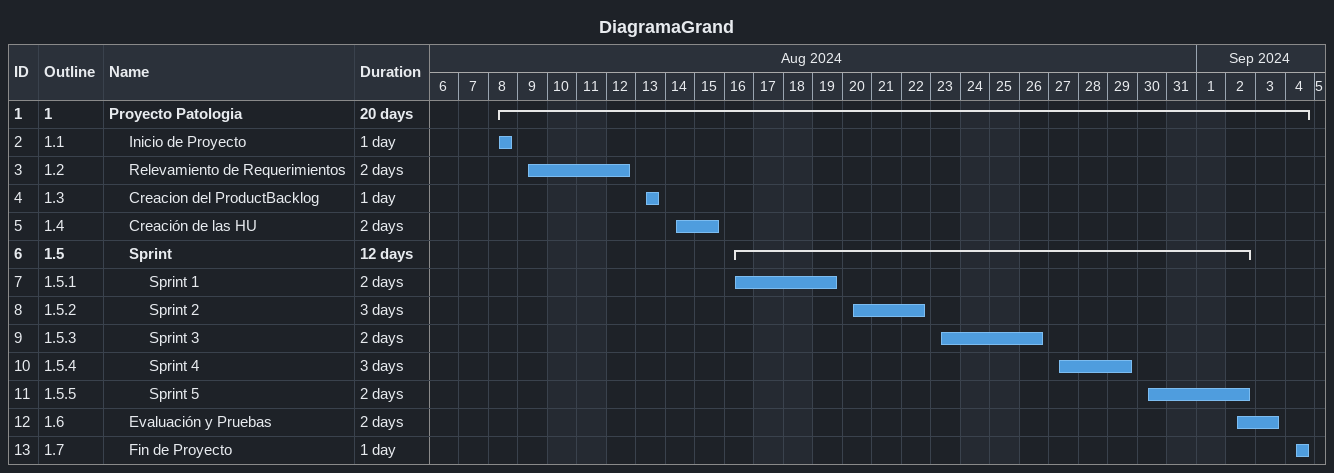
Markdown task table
DiagramaGrand

| ID | WBS | Task | Duration | Start | Finish |
|---|---|---|---|---|---|
| 1 | 1 | **Proyecto Patologia** | 20d | 2024-08-08 | 2024-09-04 |
| 2 | 1.1 | Inicio de Proyecto | 1d | 2024-08-08 | 2024-08-08 |
| 3 | 1.2 | Relevamiento de Requerimientos | 2d | 2024-08-09 | 2024-08-12 |
| 4 | 1.3 | Creacion del ProductBacklog | 1d | 2024-08-13 | 2024-08-13 |
| 5 | 1.4 | Creación de las HU | 2d | 2024-08-14 | 2024-08-15 |
| 6 | 1.5 | **Sprint** | 12d | 2024-08-16 | 2024-09-02 |
| 7 | 1.5.1 | Sprint 1 | 2d | 2024-08-16 | 2024-08-19 |
| 8 | 1.5.2 | Sprint 2 | 3d | 2024-08-20 | 2024-08-22 |
| 9 | 1.5.3 | Sprint 3 | 2d | 2024-08-23 | 2024-08-26 |
| 10 | 1.5.4 | Sprint 4 | 3d | 2024-08-27 | 2024-08-29 |
| 11 | 1.5.5 | Sprint 5 | 2d | 2024-08-30 | 2024-09-02 |
| 12 | 1.6 | Evaluación y Pruebas | 2d | 2024-09-02 | 2024-09-03 |
| 13 | 1.7 | Fin de Proyecto | 1d | 2024-09-04 | 2024-09-04 |
